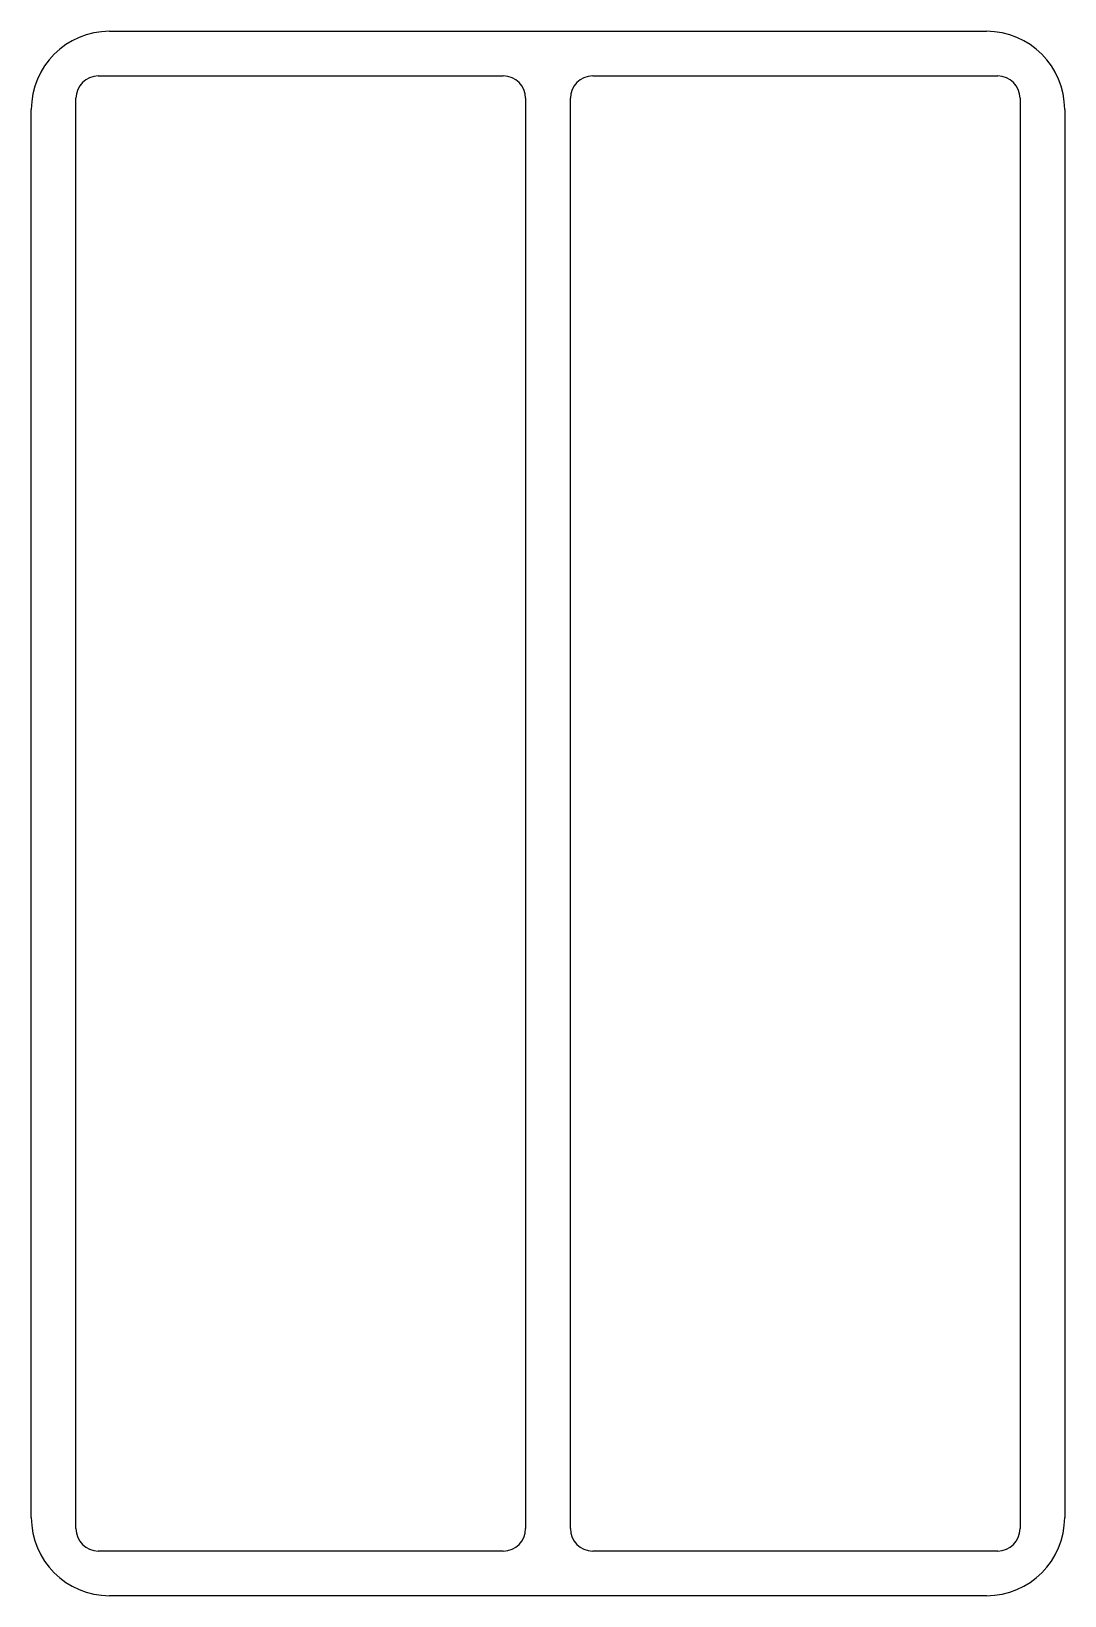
# Model space of a CAD drawing. Extents: x 2 to 48.3, y 2.4 to 72.4.
import ezdxf

# ---------------------------------------------------------------- set-up
doc = ezdxf.new("R2010")
doc.units = 0
doc.layers.get('0').update_dxf_attribs({"linetype": 'CONTINUOUS'})

msp = doc.modelspace()

# ---------------------------------------------------------------- linework, layer by layer
for p, q in [((5.526, 72.396), (44.776, 72.396)), ((5.026, 70.396), (23.151, 70.396)), ((27.151, 70.396), (45.276, 70.396)), ((4.026, 5.396), (4.026, 69.396)), ((24.151, 69.396), (24.151, 5.396)), ((26.151, 5.396), (26.151, 69.396)), ((46.276, 69.396), (46.276, 5.396)), ((2.026, 5.896), (2.026, 68.896)), ((48.276, 68.896), (48.276, 5.896)), ((23.151, 4.396), (5.026, 4.396)), ((45.276, 4.396), (27.151, 4.396)), ((44.776, 2.396), (5.526, 2.396))]:
    msp.add_line(p, q)
for centre, radius, start, end in [((5.526, 68.896), 3.5, 90, 180), ((44.776, 68.896), 3.5, 360, 90), ((5.026, 69.396), 1, 90, 180), ((23.151, 69.396), 1, 0.00001, 90), ((27.151, 69.396), 1, 90, 180), ((45.276, 69.396), 1, 0.00001, 90), ((5.526, 5.896), 3.5, 180, 270), ((44.776, 5.896), 3.5, 270, 0), ((5.026, 5.396), 1, 180, 270), ((23.151, 5.396), 1, 270, 359.99999), ((27.151, 5.396), 1, 180, 270), ((45.276, 5.396), 1, 270, 360)]:
    msp.add_arc(centre, radius, start, end)

doc.saveas('drawing.dxf')
